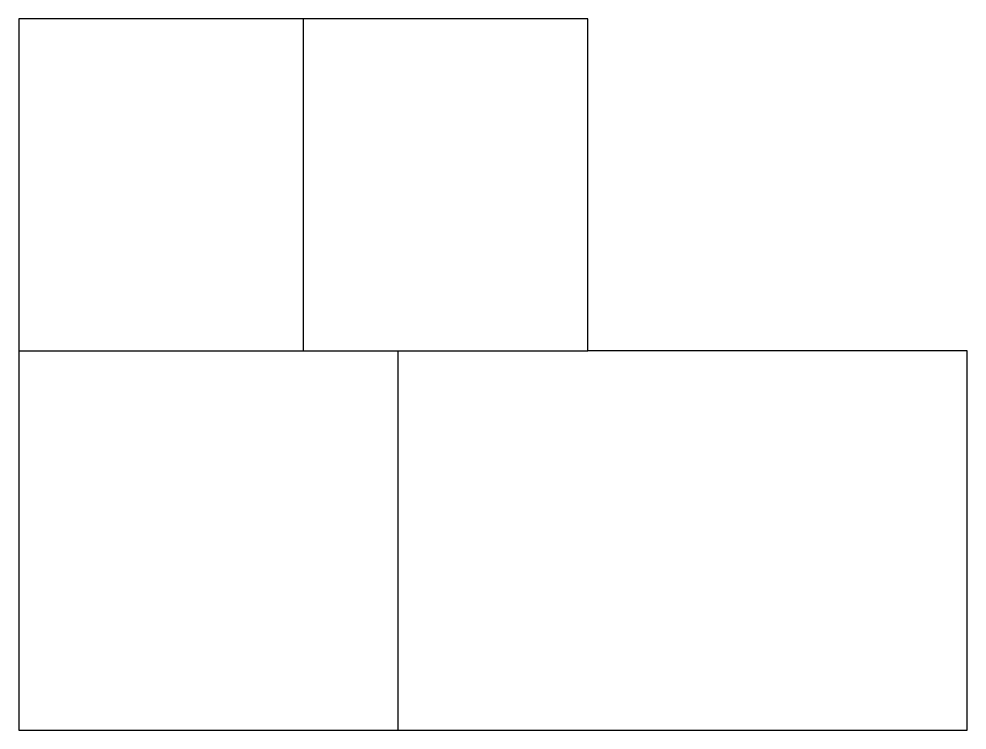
# Model space of a CAD drawing. Header units: metres. Extents: x 0 to 20, y 0 to 15.
import ezdxf

# ---------------------------------------------------------------- set-up
doc = ezdxf.new("R2010")
doc.units = ezdxf.units.M
doc.layers.add('WALL_EXT', color=1, linetype='Continuous')
doc.layers.add('WALL_INT', color=3, linetype='Continuous')

msp = doc.modelspace()

# ---------------------------------------------------------------- linework, layer by layer
at = {"layer": 'WALL_EXT'}
msp.add_lwpolyline([(0, 0), (20, 0), (20, 8), (12, 8), (12, 15), (0, 15)], close=True, dxfattribs=at)
at = {"layer": 'WALL_INT'}
for p, q in [((6, 8), (6, 15)), ((0, 8), (12, 8)), ((8, 0), (8, 8))]:
    msp.add_line(p, q, dxfattribs=at)

doc.saveas('drawing.dxf')
